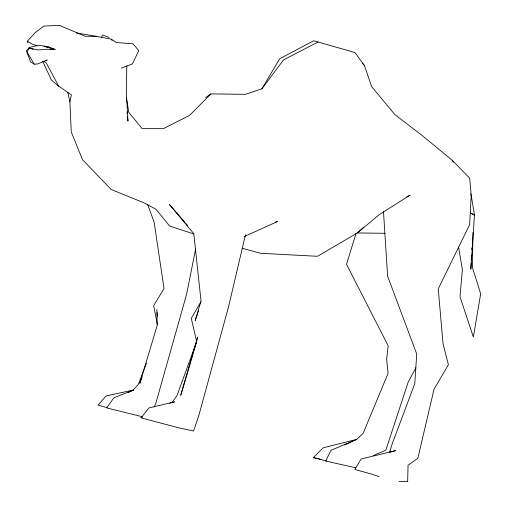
<?xml version="1.0" encoding="UTF-8"?>
<svg xmlns="http://www.w3.org/2000/svg" width="507" height="507" viewBox="0 0 507 507"><rect width="100%" height="100%" fill="white"/><g stroke="black" fill="none" stroke-linecap="round" stroke-linejoin="round"><path stroke-width="0.76" d="M126.826 65.897L126.325 92.616L127.986 121.198L127.485 116.49M473.012 232.504L472.328 267.145L480.668 293.857L473.354 337.041L459.995 296.715L462.384 269.623L458.575 247.036M471.142 262.829L470.857 269.078L474.457 215.088L471.212 195.385L469.697 178.223L452.174 160.231L421.551 135.027L394.757 114.506L371.637 86.564L364.432 65.549L354.938 52.538L313.618 40.769L279.718 58.749L261.897 88.807L245.369 94.346L210.906 93.903L205.646 97.636M471.25 260.484L471.497 255.021M471.744 249.552L471.814 247.986M196.849 340.85L197.413 337.877M195.62 249.045L186.525 294.542L155.776 403.509L154.191 407.032M193.725 233.898L169.63 226.078L155.96 209.245L144.039 202.857L111.236 189.517L82.502 159.667L71.24 131.89L69.922 101.863L71.386 94.809L58.73 86.241L51.505 80.188L42.67 61.252M245.483 234.69L228.511 306.931L198.826 415.467L193.585 430.994L178.401 427.743L140.99 417.844L148.931 407.939L174.611 401.836L173.179 402.501M197.559 337.13L180.758 395.238L193.338 352.929M193.788 351.414L195.36 346.129M195.81 344.614L196.488 342.352M356.085 233.302L346.484 264.255L388.159 345.749L386.626 359.355L388.077 373.38L363.113 433.403L356.763 439.379L344.551 445.019M198.503 310.905L195.182 320.532L201.025 301.038L193.807 233.702L169.465 204.555L184.992 222.421M142.194 376.739L139.812 383.374L157.208 325.443L156.84 309.422M196.437 342.333L176.987 395.663L172.405 401.95L169.617 403.331M146.396 363.183L138.354 384.401L132.758 390.39L133.677 389.978L106.096 395.929L98.022 405.156L106.869 407.546M47.525 46.352L55.428 49.616L47.481 49.268L37.86 49.952L28.874 47.988L27.245 52.208L34.21 64.186L37.531 63.971L47.246 60.06L45.903 60.308M101.305 37.791L102.782 35.034L109.075 37.455M415.898 367.727L408.173 382.158L386.042 449.589L385.542 450.374L373.475 455.514M201.025 301.716L191.259 318.377L196.532 340.843M261.897 88.807L283.565 59.864L318.022 42.043M27.796 42.905L27.397 41.238L34.996 32.784L43.811 26.085L59.433 25.35L85.132 36.263L96.59 36.352L111.28 39.153L116.414 42.55L132.904 43.76L138.791 50.586L132.378 63.895L121.395 68.109M210.906 93.903L189.555 115.412L163.311 128.658L142.239 128.639L128.816 112.478L126.446 97.965M326.381 460.99L313.345 457.606L323.251 447.782L356.763 439.379L331.058 450.267L325.665 461.015L355.857 467.822M50.675 49.312L51.733 48.279M363.139 227.649L357.372 232.947L317.515 256.288L260.535 253.291L242.257 248.234M406.696 196.919L410.138 195.125L379.021 214.797L357.372 232.947L385.003 233.296M142.41 416.805L141.009 417.495L142.442 416.83M128.081 392.659L133.677 389.978L113.841 397.767L106.743 407.92L142.258 416.703M244.38 236.516L277.57 221.502L275.276 222.041M398.946 481.517L407.672 481.65L408.034 465.274L417.85 458.303L434.049 389.161L448.384 364.774L443.036 343.721L438.238 288.851L469.653 224.62L471.212 195.385L470.667 193.934M76.227 32.917L96.59 36.352M313.345 457.606L320.842 459.31M54.699 49.407L40.845 45.396L35.794 45.884L29.419 47.506L26.332 50.839L30.68 61.987L34.21 64.186M36.935 45.554L32.366 44.229L27.397 41.238M28.874 47.988L33.266 49.35M379.223 476.694L371.593 474.089L354.805 469.457L361.187 458.993L395.599 450.628L389.522 452.288L392.393 443.314L414.777 383.641L416.716 354.019L387.608 276.169L383.476 211.476M44.267 45.884L48.133 47.506M470.312 212.934L474.457 215.088L470.331 212.896M43.836 61.233L46.295 62.969L58.73 86.241M362.296 63.217L364.432 65.549M186.025 223.612L187.577 225.4M111.28 39.153L112.155 40.465M452.174 160.231L453.372 162.272M147.765 204.765L154.153 222.212L164.015 288.597L153.672 305.613L157.404 324.835M67.773 92.268L69.922 101.863M126.991 111.774L127.156 113.346M157.094 312.502L157.404 316.355"/></g></svg>
